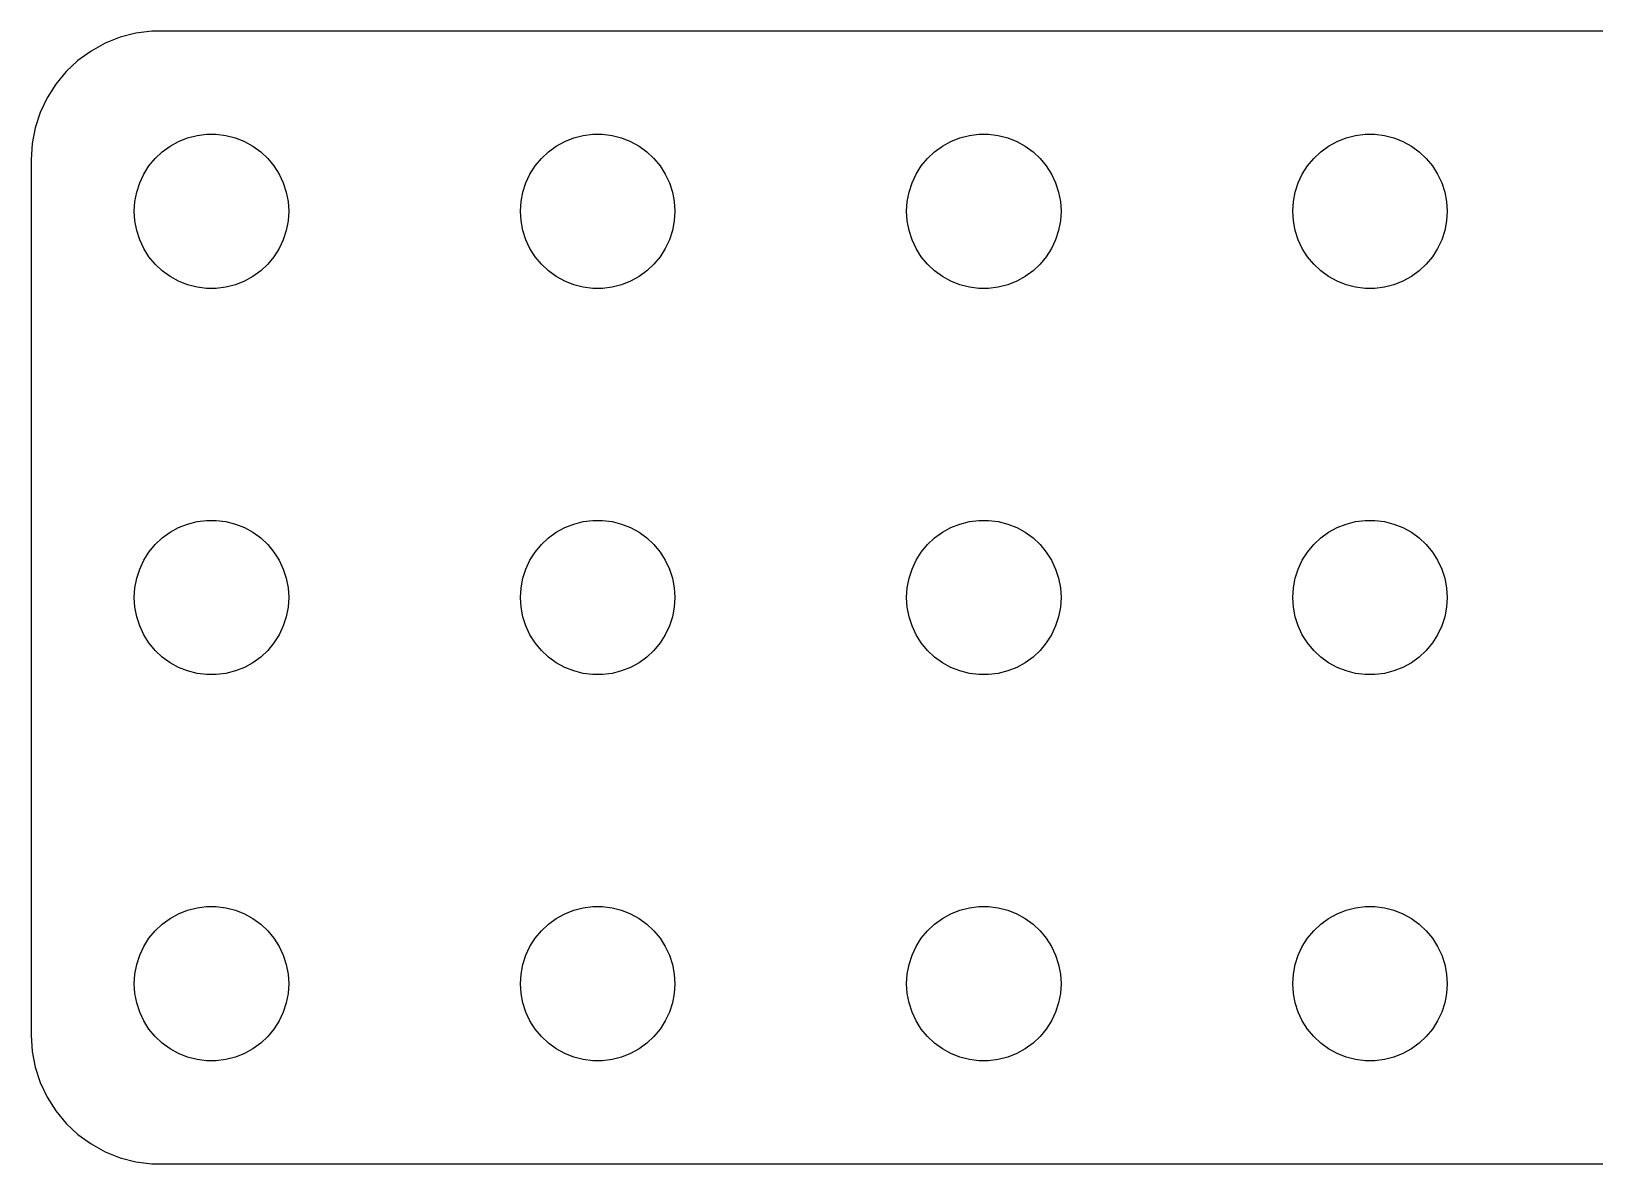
# Model space of a CAD drawing. Header units: metres. Extents: x -127 to 127, y -22 to 22.
# Drawn here: x -127 to -66.3, y -22 to 22 of the extents above; entities that cross this region are included whole.
import ezdxf

# ---------------------------------------------------------------- set-up
doc = ezdxf.new("R2010")
doc.units = ezdxf.units.M

msp = doc.modelspace()

# ---------------------------------------------------------------- linework, layer by layer
for p, q in [((-122.937, 21.9114), (-123.545, 21.7553)), ((-122.314, 21.9901), (-122.937, 21.9114)), ((122.314, 21.9901), (-122.314, 21.9901)), ((-124.129, 21.5241), (-124.679, 21.2216)), ((-123.545, 21.7553), (-124.129, 21.5241)), ((-125.187, 20.8526), (-125.645, 20.4227)), ((-124.679, 21.2216), (-125.187, 20.8526)), ((-125.645, 20.4227), (-126.045, 19.9389)), ((-126.045, 19.9389), (-126.382, 19.4088)), ((-126.649, 18.8406), (-126.843, 18.2434)), ((-126.382, 19.4088), (-126.649, 18.8406)), ((-126.843, 18.2434), (-126.961, 17.6267)), ((-126.961, 17.6267), (-127, 17)), ((-121.607, 17.533), (-121.277, 17.7145)), ((-121.277, 17.7145), (-120.927, 17.8532)), ((-120.927, 17.8532), (-120.562, 17.9469)), ((-120.562, 17.9469), (-120.188, 17.9941)), ((-120.188, 17.9941), (-119.812, 17.9941)), ((-119.812, 17.9941), (-119.438, 17.9469)), ((-119.438, 17.9469), (-119.073, 17.8532)), ((-119.073, 17.8532), (-118.723, 17.7145)), ((-118.723, 17.7145), (-118.393, 17.533)), ((-106.607, 17.533), (-106.277, 17.7145)), ((-106.277, 17.7145), (-105.927, 17.8532)), ((-105.927, 17.8532), (-105.562, 17.9469)), ((-105.562, 17.9469), (-105.188, 17.9941)), ((-105.188, 17.9941), (-104.812, 17.9941)), ((-104.812, 17.9941), (-104.438, 17.9469)), ((-104.438, 17.9469), (-104.073, 17.8532)), ((-104.073, 17.8532), (-103.723, 17.7145)), ((-103.723, 17.7145), (-103.393, 17.533)), ((-91.6075, 17.533), (-91.2773, 17.7145)), ((-91.2773, 17.7145), (-90.927, 17.8532)), ((-90.927, 17.8532), (-90.5621, 17.9469)), ((-90.5621, 17.9469), (-90.1884, 17.9941)), ((-90.1884, 17.9941), (-89.8116, 17.9941)), ((-89.8116, 17.9941), (-89.4379, 17.9469)), ((-89.4379, 17.9469), (-89.073, 17.8532)), ((-89.073, 17.8532), (-88.7227, 17.7145)), ((-88.7227, 17.7145), (-88.3925, 17.533)), ((-76.6075, 17.533), (-76.2773, 17.7145)), ((-76.2773, 17.7145), (-75.927, 17.8532)), ((-75.927, 17.8532), (-75.5621, 17.9469)), ((-75.5621, 17.9469), (-75.1884, 17.9941)), ((-75.1884, 17.9941), (-74.8116, 17.9941)), ((-74.8116, 17.9941), (-74.4379, 17.9469)), ((-74.4379, 17.9469), (-74.073, 17.8532)), ((-74.073, 17.8532), (-73.7227, 17.7145)), ((-73.7227, 17.7145), (-73.3925, 17.533)), ((-122.427, 16.7634), (-122.187, 17.0536)), ((-122.187, 17.0536), (-121.912, 17.3115)), ((-121.912, 17.3115), (-121.607, 17.533)), ((-118.393, 17.533), (-118.088, 17.3115)), ((-118.088, 17.3115), (-117.813, 17.0536)), ((-117.813, 17.0536), (-117.573, 16.7634)), ((-107.427, 16.7634), (-107.187, 17.0536)), ((-107.187, 17.0536), (-106.912, 17.3115)), ((-106.912, 17.3115), (-106.607, 17.533)), ((-103.393, 17.533), (-103.088, 17.3115)), ((-103.088, 17.3115), (-102.813, 17.0536)), ((-102.813, 17.0536), (-102.573, 16.7634)), ((-92.427, 16.7634), (-92.1869, 17.0536)), ((-92.1869, 17.0536), (-91.9123, 17.3115)), ((-91.9123, 17.3115), (-91.6075, 17.533)), ((-88.3925, 17.533), (-88.0877, 17.3115)), ((-88.0877, 17.3115), (-87.8131, 17.0536)), ((-87.8131, 17.0536), (-87.573, 16.7634)), ((-77.427, 16.7634), (-77.1869, 17.0536)), ((-77.1869, 17.0536), (-76.9123, 17.3115)), ((-76.9123, 17.3115), (-76.6075, 17.533)), ((-73.3925, 17.533), (-73.0877, 17.3115)), ((-73.0877, 17.3115), (-72.8131, 17.0536)), ((-72.8131, 17.0536), (-72.573, 16.7634)), ((-127, 17), (-127, -17)), ((-122.789, 16.1044), (-122.629, 16.4453)), ((-122.629, 16.4453), (-122.427, 16.7634)), ((-117.573, 16.7634), (-117.371, 16.4453)), ((-117.371, 16.4453), (-117.211, 16.1044)), ((-107.789, 16.1044), (-107.629, 16.4453)), ((-107.629, 16.4453), (-107.427, 16.7634)), ((-102.573, 16.7634), (-102.371, 16.4453)), ((-102.371, 16.4453), (-102.211, 16.1044)), ((-92.7893, 16.1044), (-92.6289, 16.4453)), ((-92.6289, 16.4453), (-92.427, 16.7634)), ((-87.573, 16.7634), (-87.3711, 16.4453)), ((-87.3711, 16.4453), (-87.2107, 16.1044)), ((-77.7893, 16.1044), (-77.6289, 16.4453)), ((-77.6289, 16.4453), (-77.427, 16.7634)), ((-72.573, 16.7634), (-72.3711, 16.4453)), ((-72.3711, 16.4453), (-72.2107, 16.1044)), ((-122.906, 15.7461), (-122.789, 16.1044)), ((-117.211, 16.1044), (-117.094, 15.7461)), ((-107.906, 15.7461), (-107.789, 16.1044)), ((-102.211, 16.1044), (-102.094, 15.7461)), ((-92.9057, 15.7461), (-92.7893, 16.1044)), ((-87.2107, 16.1044), (-87.0943, 15.7461)), ((-77.9057, 15.7461), (-77.7893, 16.1044)), ((-72.2107, 16.1044), (-72.0943, 15.7461)), ((-123, 15), (-122.976, 15.376)), ((-122.976, 15.376), (-122.906, 15.7461)), ((-117.094, 15.7461), (-117.024, 15.376)), ((-117.024, 15.376), (-117, 15)), ((-108, 15), (-107.976, 15.376)), ((-107.976, 15.376), (-107.906, 15.7461)), ((-102.094, 15.7461), (-102.024, 15.376)), ((-102.024, 15.376), (-102, 15)), ((-93, 15), (-92.9763, 15.376)), ((-92.9763, 15.376), (-92.9057, 15.7461)), ((-87.0943, 15.7461), (-87.0237, 15.376)), ((-87.0237, 15.376), (-87, 15)), ((-78, 15), (-77.9763, 15.376)), ((-77.9763, 15.376), (-77.9057, 15.7461)), ((-72.0943, 15.7461), (-72.0237, 15.376)), ((-72.0237, 15.376), (-72, 15)), ((-122.976, 14.624), (-123, 15)), ((-122.906, 14.2539), (-122.976, 14.624)), ((-117.024, 14.624), (-117.094, 14.2539)), ((-117, 15), (-117.024, 14.624)), ((-107.976, 14.624), (-108, 15)), ((-107.906, 14.2539), (-107.976, 14.624)), ((-102.024, 14.624), (-102.094, 14.2539)), ((-102, 15), (-102.024, 14.624)), ((-92.9763, 14.624), (-93, 15)), ((-92.9057, 14.2539), (-92.9763, 14.624)), ((-87.0237, 14.624), (-87.0943, 14.2539)), ((-87, 15), (-87.0237, 14.624)), ((-77.9763, 14.624), (-78, 15)), ((-77.9057, 14.2539), (-77.9763, 14.624)), ((-72.0237, 14.624), (-72.0943, 14.2539)), ((-72, 15), (-72.0237, 14.624)), ((-122.789, 13.8956), (-122.906, 14.2539)), ((-117.094, 14.2539), (-117.211, 13.8956)), ((-107.789, 13.8956), (-107.906, 14.2539)), ((-102.094, 14.2539), (-102.211, 13.8956)), ((-92.7893, 13.8956), (-92.9057, 14.2539)), ((-87.0943, 14.2539), (-87.2107, 13.8956)), ((-77.7893, 13.8956), (-77.9057, 14.2539)), ((-72.0943, 14.2539), (-72.2107, 13.8956)), ((-122.629, 13.5547), (-122.789, 13.8956)), ((-122.427, 13.2366), (-122.629, 13.5547)), ((-117.371, 13.5547), (-117.573, 13.2366)), ((-117.211, 13.8956), (-117.371, 13.5547)), ((-107.629, 13.5547), (-107.789, 13.8956)), ((-107.427, 13.2366), (-107.629, 13.5547)), ((-102.371, 13.5547), (-102.573, 13.2366)), ((-102.211, 13.8956), (-102.371, 13.5547)), ((-92.6289, 13.5547), (-92.7893, 13.8956)), ((-92.427, 13.2366), (-92.6289, 13.5547)), ((-87.3711, 13.5547), (-87.573, 13.2366)), ((-87.2107, 13.8956), (-87.3711, 13.5547)), ((-77.6289, 13.5547), (-77.7893, 13.8956)), ((-77.427, 13.2366), (-77.6289, 13.5547)), ((-72.3711, 13.5547), (-72.573, 13.2366)), ((-72.2107, 13.8956), (-72.3711, 13.5547)), ((-122.187, 12.9464), (-122.427, 13.2366)), ((-121.912, 12.6884), (-122.187, 12.9464)), ((-117.813, 12.9464), (-118.088, 12.6884)), ((-117.573, 13.2366), (-117.813, 12.9464)), ((-107.187, 12.9464), (-107.427, 13.2366)), ((-106.912, 12.6884), (-107.187, 12.9464)), ((-102.813, 12.9464), (-103.088, 12.6884)), ((-102.573, 13.2366), (-102.813, 12.9464)), ((-92.1869, 12.9464), (-92.427, 13.2366)), ((-91.9123, 12.6884), (-92.1869, 12.9464)), ((-87.8131, 12.9464), (-88.0877, 12.6884)), ((-87.573, 13.2366), (-87.8131, 12.9464)), ((-77.1869, 12.9464), (-77.427, 13.2366)), ((-76.9123, 12.6884), (-77.1869, 12.9464)), ((-72.8131, 12.9464), (-73.0877, 12.6884)), ((-72.573, 13.2366), (-72.8131, 12.9464)), ((-121.607, 12.467), (-121.912, 12.6884)), ((-121.277, 12.2855), (-121.607, 12.467)), ((-120.927, 12.1468), (-121.277, 12.2855)), ((-120.562, 12.0531), (-120.927, 12.1468)), ((-119.073, 12.1468), (-119.438, 12.0531)), ((-118.723, 12.2855), (-119.073, 12.1468)), ((-118.393, 12.467), (-118.723, 12.2855)), ((-118.088, 12.6884), (-118.393, 12.467)), ((-106.607, 12.467), (-106.912, 12.6884)), ((-106.277, 12.2855), (-106.607, 12.467)), ((-105.927, 12.1468), (-106.277, 12.2855)), ((-105.562, 12.0531), (-105.927, 12.1468)), ((-104.073, 12.1468), (-104.438, 12.0531)), ((-103.723, 12.2855), (-104.073, 12.1468)), ((-103.393, 12.467), (-103.723, 12.2855)), ((-103.088, 12.6884), (-103.393, 12.467)), ((-91.6075, 12.467), (-91.9123, 12.6884)), ((-91.2773, 12.2855), (-91.6075, 12.467)), ((-90.927, 12.1468), (-91.2773, 12.2855)), ((-90.5621, 12.0531), (-90.927, 12.1468)), ((-89.073, 12.1468), (-89.4379, 12.0531)), ((-88.7227, 12.2855), (-89.073, 12.1468)), ((-88.3925, 12.467), (-88.7227, 12.2855)), ((-88.0877, 12.6884), (-88.3925, 12.467)), ((-76.6075, 12.467), (-76.9123, 12.6884)), ((-76.2773, 12.2855), (-76.6075, 12.467)), ((-75.927, 12.1468), (-76.2773, 12.2855)), ((-75.5621, 12.0531), (-75.927, 12.1468)), ((-74.073, 12.1468), (-74.4379, 12.0531)), ((-73.7227, 12.2855), (-74.073, 12.1468)), ((-73.3925, 12.467), (-73.7227, 12.2855)), ((-73.0877, 12.6884), (-73.3925, 12.467)), ((-120.188, 12.0059), (-120.562, 12.0531)), ((-119.812, 12.0059), (-120.188, 12.0059)), ((-119.438, 12.0531), (-119.812, 12.0059)), ((-105.188, 12.0059), (-105.562, 12.0531)), ((-104.812, 12.0059), (-105.188, 12.0059)), ((-104.438, 12.0531), (-104.812, 12.0059)), ((-90.1884, 12.0059), (-90.5621, 12.0531)), ((-89.8116, 12.0059), (-90.1884, 12.0059)), ((-89.4379, 12.0531), (-89.8116, 12.0059)), ((-75.1884, 12.0059), (-75.5621, 12.0531)), ((-74.8116, 12.0059), (-75.1884, 12.0059)), ((-74.4379, 12.0531), (-74.8116, 12.0059)), ((-121.912, 2.31154), (-121.607, 2.53297)), ((-121.607, 2.53297), (-121.277, 2.71448)), ((-121.277, 2.71448), (-120.927, 2.85316)), ((-120.927, 2.85316), (-120.562, 2.94685)), ((-120.562, 2.94685), (-120.188, 2.99408)), ((-120.188, 2.99408), (-119.812, 2.99408)), ((-119.812, 2.99408), (-119.438, 2.94685)), ((-119.438, 2.94685), (-119.073, 2.85316)), ((-119.073, 2.85316), (-118.723, 2.71448)), ((-118.723, 2.71448), (-118.393, 2.53297)), ((-118.393, 2.53297), (-118.088, 2.31154)), ((-106.912, 2.31154), (-106.607, 2.53297)), ((-106.607, 2.53297), (-106.277, 2.71448)), ((-106.277, 2.71448), (-105.927, 2.85316)), ((-105.927, 2.85316), (-105.562, 2.94685)), ((-105.562, 2.94685), (-105.188, 2.99408)), ((-105.188, 2.99408), (-104.812, 2.99408)), ((-104.812, 2.99408), (-104.438, 2.94685)), ((-104.438, 2.94685), (-104.073, 2.85316)), ((-104.073, 2.85316), (-103.723, 2.71448)), ((-103.723, 2.71448), (-103.393, 2.53297)), ((-103.393, 2.53297), (-103.088, 2.31154)), ((-91.9123, 2.31154), (-91.6075, 2.53297)), ((-91.6075, 2.53297), (-91.2773, 2.71448)), ((-91.2773, 2.71448), (-90.927, 2.85316)), ((-90.927, 2.85316), (-90.5621, 2.94685)), ((-90.5621, 2.94685), (-90.1884, 2.99408)), ((-90.1884, 2.99408), (-89.8116, 2.99408)), ((-89.8116, 2.99408), (-89.4379, 2.94685)), ((-89.4379, 2.94685), (-89.073, 2.85316)), ((-89.073, 2.85316), (-88.7227, 2.71448)), ((-88.7227, 2.71448), (-88.3925, 2.53297)), ((-88.3925, 2.53297), (-88.0877, 2.31154)), ((-76.9123, 2.31154), (-76.6075, 2.53297)), ((-76.6075, 2.53297), (-76.2773, 2.71448)), ((-76.2773, 2.71448), (-75.927, 2.85316)), ((-75.927, 2.85316), (-75.5621, 2.94685)), ((-75.5621, 2.94685), (-75.1884, 2.99408)), ((-75.1884, 2.99408), (-74.8116, 2.99408)), ((-74.8116, 2.99408), (-74.4379, 2.94685)), ((-74.4379, 2.94685), (-74.073, 2.85316)), ((-74.073, 2.85316), (-73.7227, 2.71448)), ((-73.7227, 2.71448), (-73.3925, 2.53297)), ((-73.3925, 2.53297), (-73.0877, 2.31154)), ((-122.427, 1.76335), (-122.187, 2.05363)), ((-122.187, 2.05363), (-121.912, 2.31154)), ((-118.088, 2.31154), (-117.813, 2.05363)), ((-117.813, 2.05363), (-117.573, 1.76335)), ((-107.427, 1.76335), (-107.187, 2.05363)), ((-107.187, 2.05363), (-106.912, 2.31154)), ((-103.088, 2.31154), (-102.813, 2.05363)), ((-102.813, 2.05363), (-102.573, 1.76335)), ((-92.427, 1.76335), (-92.1869, 2.05363)), ((-92.1869, 2.05363), (-91.9123, 2.31154)), ((-88.0877, 2.31154), (-87.8131, 2.05363)), ((-87.8131, 2.05363), (-87.573, 1.76335)), ((-77.427, 1.76335), (-77.1869, 2.05363)), ((-77.1869, 2.05363), (-76.9123, 2.31154)), ((-73.0877, 2.31154), (-72.8131, 2.05363)), ((-72.8131, 2.05363), (-72.573, 1.76335)), ((-122.789, 1.10437), (-122.629, 1.44525)), ((-122.629, 1.44525), (-122.427, 1.76335)), ((-117.573, 1.76335), (-117.371, 1.44525)), ((-117.371, 1.44525), (-117.211, 1.10437)), ((-107.789, 1.10437), (-107.629, 1.44525)), ((-107.629, 1.44525), (-107.427, 1.76335)), ((-102.573, 1.76335), (-102.371, 1.44525)), ((-102.371, 1.44525), (-102.211, 1.10437)), ((-92.7893, 1.10437), (-92.6289, 1.44525)), ((-92.6289, 1.44525), (-92.427, 1.76335)), ((-87.573, 1.76335), (-87.3711, 1.44525)), ((-87.3711, 1.44525), (-87.2107, 1.10437)), ((-77.7893, 1.10437), (-77.6289, 1.44525)), ((-77.6289, 1.44525), (-77.427, 1.76335)), ((-72.573, 1.76335), (-72.3711, 1.44525)), ((-72.3711, 1.44525), (-72.2107, 1.10437)), ((-122.976, 0.375992), (-122.906, 0.746063)), ((-122.906, 0.746063), (-122.789, 1.10437)), ((-117.211, 1.10437), (-117.094, 0.746063)), ((-117.094, 0.746063), (-117.024, 0.375992)), ((-107.976, 0.375992), (-107.906, 0.746063)), ((-107.906, 0.746063), (-107.789, 1.10437)), ((-102.211, 1.10437), (-102.094, 0.746063)), ((-102.094, 0.746063), (-102.024, 0.375992)), ((-92.9763, 0.375992), (-92.9057, 0.746063)), ((-92.9057, 0.746063), (-92.7893, 1.10437)), ((-87.2107, 1.10437), (-87.0943, 0.746063)), ((-87.0943, 0.746063), (-87.0237, 0.375992)), ((-77.9763, 0.375992), (-77.9057, 0.746063)), ((-77.9057, 0.746063), (-77.7893, 1.10437)), ((-72.2107, 1.10437), (-72.0943, 0.746063)), ((-72.0943, 0.746063), (-72.0237, 0.375992)), ((-123, 0), (-122.976, 0.375992)), ((-122.976, -0.375992), (-123, 0)), ((-117.024, 0.375992), (-117, 0)), ((-117, 0), (-117.024, -0.375992)), ((-108, 0), (-107.976, 0.375992)), ((-107.976, -0.375992), (-108, 0)), ((-102.024, 0.375992), (-102, 0)), ((-102, 0), (-102.024, -0.375992)), ((-93, 0), (-92.9763, 0.375992)), ((-92.9763, -0.375992), (-93, 0)), ((-87.0237, 0.375992), (-87, 0)), ((-87, 0), (-87.0237, -0.375992)), ((-78, 0), (-77.9763, 0.375992)), ((-77.9763, -0.375992), (-78, 0)), ((-72.0237, 0.375992), (-72, 0)), ((-72, 0), (-72.0237, -0.375992)), ((-122.906, -0.746063), (-122.976, -0.375992)), ((-117.024, -0.375992), (-117.094, -0.746063)), ((-107.906, -0.746063), (-107.976, -0.375992)), ((-102.024, -0.375992), (-102.094, -0.746063)), ((-92.9057, -0.746063), (-92.9763, -0.375992)), ((-87.0237, -0.375992), (-87.0943, -0.746063)), ((-77.9057, -0.746063), (-77.9763, -0.375992)), ((-72.0237, -0.375992), (-72.0943, -0.746063)), ((-122.789, -1.10437), (-122.906, -0.746063)), ((-122.629, -1.44525), (-122.789, -1.10437)), ((-117.211, -1.10437), (-117.371, -1.44525)), ((-117.094, -0.746063), (-117.211, -1.10437)), ((-107.789, -1.10437), (-107.906, -0.746063)), ((-107.629, -1.44525), (-107.789, -1.10437)), ((-102.211, -1.10437), (-102.371, -1.44525)), ((-102.094, -0.746063), (-102.211, -1.10437)), ((-92.7893, -1.10437), (-92.9057, -0.746063)), ((-92.6289, -1.44525), (-92.7893, -1.10437)), ((-87.2107, -1.10437), (-87.3711, -1.44525)), ((-87.0943, -0.746063), (-87.2107, -1.10437)), ((-77.7893, -1.10437), (-77.9057, -0.746063)), ((-77.6289, -1.44525), (-77.7893, -1.10437)), ((-72.2107, -1.10437), (-72.3711, -1.44525)), ((-72.0943, -0.746063), (-72.2107, -1.10437)), ((-122.427, -1.76335), (-122.629, -1.44525)), ((-122.187, -2.05363), (-122.427, -1.76335)), ((-117.573, -1.76335), (-117.813, -2.05363)), ((-117.371, -1.44525), (-117.573, -1.76335)), ((-107.427, -1.76335), (-107.629, -1.44525)), ((-107.187, -2.05363), (-107.427, -1.76335)), ((-102.573, -1.76335), (-102.813, -2.05363)), ((-102.371, -1.44525), (-102.573, -1.76335)), ((-92.427, -1.76335), (-92.6289, -1.44525)), ((-92.1869, -2.05363), (-92.427, -1.76335)), ((-87.573, -1.76335), (-87.8131, -2.05363)), ((-87.3711, -1.44525), (-87.573, -1.76335)), ((-77.427, -1.76335), (-77.6289, -1.44525)), ((-77.1869, -2.05363), (-77.427, -1.76335)), ((-72.573, -1.76335), (-72.8131, -2.05363)), ((-72.3711, -1.44525), (-72.573, -1.76335)), ((-121.912, -2.31154), (-122.187, -2.05363)), ((-121.607, -2.53297), (-121.912, -2.31154)), ((-118.088, -2.31154), (-118.393, -2.53297)), ((-117.813, -2.05363), (-118.088, -2.31154)), ((-106.912, -2.31154), (-107.187, -2.05363)), ((-106.607, -2.53297), (-106.912, -2.31154)), ((-103.088, -2.31154), (-103.393, -2.53297)), ((-102.813, -2.05363), (-103.088, -2.31154)), ((-91.9123, -2.31154), (-92.1869, -2.05363)), ((-91.6075, -2.53297), (-91.9123, -2.31154)), ((-88.0877, -2.31154), (-88.3925, -2.53297)), ((-87.8131, -2.05363), (-88.0877, -2.31154)), ((-76.9123, -2.31154), (-77.1869, -2.05363)), ((-76.6075, -2.53297), (-76.9123, -2.31154)), ((-73.0877, -2.31154), (-73.3925, -2.53297)), ((-72.8131, -2.05363), (-73.0877, -2.31154)), ((-121.277, -2.71448), (-121.607, -2.53297)), ((-120.927, -2.85316), (-121.277, -2.71448)), ((-120.562, -2.94685), (-120.927, -2.85316)), ((-120.188, -2.99408), (-120.562, -2.94685)), ((-119.812, -2.99408), (-120.188, -2.99408)), ((-119.438, -2.94685), (-119.812, -2.99408)), ((-119.073, -2.85316), (-119.438, -2.94685)), ((-118.723, -2.71448), (-119.073, -2.85316)), ((-118.393, -2.53297), (-118.723, -2.71448)), ((-106.277, -2.71448), (-106.607, -2.53297)), ((-105.927, -2.85316), (-106.277, -2.71448)), ((-105.562, -2.94685), (-105.927, -2.85316)), ((-105.188, -2.99408), (-105.562, -2.94685)), ((-104.812, -2.99408), (-105.188, -2.99408)), ((-104.438, -2.94685), (-104.812, -2.99408)), ((-104.073, -2.85316), (-104.438, -2.94685)), ((-103.723, -2.71448), (-104.073, -2.85316)), ((-103.393, -2.53297), (-103.723, -2.71448)), ((-91.2773, -2.71448), (-91.6075, -2.53297)), ((-90.927, -2.85316), (-91.2773, -2.71448)), ((-90.5621, -2.94685), (-90.927, -2.85316)), ((-90.1884, -2.99408), (-90.5621, -2.94685)), ((-89.8116, -2.99408), (-90.1884, -2.99408)), ((-89.4379, -2.94685), (-89.8116, -2.99408)), ((-89.073, -2.85316), (-89.4379, -2.94685)), ((-88.7227, -2.71448), (-89.073, -2.85316)), ((-88.3925, -2.53297), (-88.7227, -2.71448)), ((-76.2773, -2.71448), (-76.6075, -2.53297)), ((-75.927, -2.85316), (-76.2773, -2.71448)), ((-75.5621, -2.94685), (-75.927, -2.85316)), ((-75.1884, -2.99408), (-75.5621, -2.94685)), ((-74.8116, -2.99408), (-75.1884, -2.99408)), ((-74.4379, -2.94685), (-74.8116, -2.99408)), ((-74.073, -2.85316), (-74.4379, -2.94685)), ((-73.7227, -2.71448), (-74.073, -2.85316)), ((-73.3925, -2.53297), (-73.7227, -2.71448)), ((-120.927, -12.1468), (-120.562, -12.0531)), ((-120.562, -12.0531), (-120.188, -12.0059)), ((-120.188, -12.0059), (-119.812, -12.0059)), ((-119.812, -12.0059), (-119.438, -12.0531)), ((-119.438, -12.0531), (-119.073, -12.1468)), ((-105.927, -12.1468), (-105.562, -12.0531)), ((-105.562, -12.0531), (-105.188, -12.0059)), ((-105.188, -12.0059), (-104.812, -12.0059)), ((-104.812, -12.0059), (-104.438, -12.0531)), ((-104.438, -12.0531), (-104.073, -12.1468)), ((-90.927, -12.1468), (-90.5621, -12.0531)), ((-90.5621, -12.0531), (-90.1884, -12.0059)), ((-90.1884, -12.0059), (-89.8116, -12.0059)), ((-89.8116, -12.0059), (-89.4379, -12.0531)), ((-89.4379, -12.0531), (-89.073, -12.1468)), ((-75.927, -12.1468), (-75.5621, -12.0531)), ((-75.5621, -12.0531), (-75.1884, -12.0059)), ((-75.1884, -12.0059), (-74.8116, -12.0059)), ((-74.8116, -12.0059), (-74.4379, -12.0531)), ((-74.4379, -12.0531), (-74.073, -12.1468)), ((-122.187, -12.9464), (-121.912, -12.6884)), ((-121.912, -12.6884), (-121.607, -12.467)), ((-121.607, -12.467), (-121.277, -12.2855)), ((-121.277, -12.2855), (-120.927, -12.1468)), ((-119.073, -12.1468), (-118.723, -12.2855)), ((-118.723, -12.2855), (-118.393, -12.467)), ((-118.393, -12.467), (-118.088, -12.6884)), ((-118.088, -12.6884), (-117.813, -12.9464)), ((-107.187, -12.9464), (-106.912, -12.6884)), ((-106.912, -12.6884), (-106.607, -12.467)), ((-106.607, -12.467), (-106.277, -12.2855)), ((-106.277, -12.2855), (-105.927, -12.1468)), ((-104.073, -12.1468), (-103.723, -12.2855)), ((-103.723, -12.2855), (-103.393, -12.467)), ((-103.393, -12.467), (-103.088, -12.6884)), ((-103.088, -12.6884), (-102.813, -12.9464)), ((-92.1869, -12.9464), (-91.9123, -12.6884)), ((-91.9123, -12.6884), (-91.6075, -12.467)), ((-91.6075, -12.467), (-91.2773, -12.2855)), ((-91.2773, -12.2855), (-90.927, -12.1468)), ((-89.073, -12.1468), (-88.7227, -12.2855)), ((-88.7227, -12.2855), (-88.3925, -12.467)), ((-88.3925, -12.467), (-88.0877, -12.6884)), ((-88.0877, -12.6884), (-87.8131, -12.9464)), ((-77.1869, -12.9464), (-76.9123, -12.6884)), ((-76.9123, -12.6884), (-76.6075, -12.467)), ((-76.6075, -12.467), (-76.2773, -12.2855)), ((-76.2773, -12.2855), (-75.927, -12.1468)), ((-74.073, -12.1468), (-73.7227, -12.2855)), ((-73.7227, -12.2855), (-73.3925, -12.467)), ((-73.3925, -12.467), (-73.0877, -12.6884)), ((-73.0877, -12.6884), (-72.8131, -12.9464)), ((-122.629, -13.5547), (-122.427, -13.2366)), ((-122.427, -13.2366), (-122.187, -12.9464)), ((-117.813, -12.9464), (-117.573, -13.2366)), ((-117.573, -13.2366), (-117.371, -13.5547)), ((-107.629, -13.5547), (-107.427, -13.2366)), ((-107.427, -13.2366), (-107.187, -12.9464)), ((-102.813, -12.9464), (-102.573, -13.2366)), ((-102.573, -13.2366), (-102.371, -13.5547)), ((-92.6289, -13.5547), (-92.427, -13.2366)), ((-92.427, -13.2366), (-92.1869, -12.9464)), ((-87.8131, -12.9464), (-87.573, -13.2366)), ((-87.573, -13.2366), (-87.3711, -13.5547)), ((-77.6289, -13.5547), (-77.427, -13.2366)), ((-77.427, -13.2366), (-77.1869, -12.9464)), ((-72.8131, -12.9464), (-72.573, -13.2366)), ((-72.573, -13.2366), (-72.3711, -13.5547)), ((-122.906, -14.2539), (-122.789, -13.8956)), ((-122.789, -13.8956), (-122.629, -13.5547)), ((-117.371, -13.5547), (-117.211, -13.8956)), ((-117.211, -13.8956), (-117.094, -14.2539)), ((-107.906, -14.2539), (-107.789, -13.8956)), ((-107.789, -13.8956), (-107.629, -13.5547)), ((-102.371, -13.5547), (-102.211, -13.8956)), ((-102.211, -13.8956), (-102.094, -14.2539)), ((-92.9057, -14.2539), (-92.7893, -13.8956)), ((-92.7893, -13.8956), (-92.6289, -13.5547)), ((-87.3711, -13.5547), (-87.2107, -13.8956)), ((-87.2107, -13.8956), (-87.0943, -14.2539)), ((-77.9057, -14.2539), (-77.7893, -13.8956)), ((-77.7893, -13.8956), (-77.6289, -13.5547)), ((-72.3711, -13.5547), (-72.2107, -13.8956)), ((-72.2107, -13.8956), (-72.0943, -14.2539)), ((-122.976, -14.624), (-122.906, -14.2539)), ((-117.094, -14.2539), (-117.024, -14.624)), ((-107.976, -14.624), (-107.906, -14.2539)), ((-102.094, -14.2539), (-102.024, -14.624)), ((-92.9763, -14.624), (-92.9057, -14.2539)), ((-87.0943, -14.2539), (-87.0237, -14.624)), ((-77.9763, -14.624), (-77.9057, -14.2539)), ((-72.0943, -14.2539), (-72.0237, -14.624)), ((-123, -15), (-122.976, -14.624)), ((-122.976, -15.376), (-123, -15)), ((-117.024, -14.624), (-117, -15)), ((-117, -15), (-117.024, -15.376)), ((-108, -15), (-107.976, -14.624)), ((-107.976, -15.376), (-108, -15)), ((-102.024, -14.624), (-102, -15)), ((-102, -15), (-102.024, -15.376)), ((-93, -15), (-92.9763, -14.624)), ((-92.9763, -15.376), (-93, -15)), ((-87.0237, -14.624), (-87, -15)), ((-87, -15), (-87.0237, -15.376)), ((-78, -15), (-77.9763, -14.624)), ((-77.9763, -15.376), (-78, -15)), ((-72.0237, -14.624), (-72, -15)), ((-72, -15), (-72.0237, -15.376)), ((-122.906, -15.7461), (-122.976, -15.376)), ((-122.789, -16.1044), (-122.906, -15.7461)), ((-117.094, -15.7461), (-117.211, -16.1044)), ((-117.024, -15.376), (-117.094, -15.7461)), ((-107.906, -15.7461), (-107.976, -15.376)), ((-107.789, -16.1044), (-107.906, -15.7461)), ((-102.094, -15.7461), (-102.211, -16.1044)), ((-102.024, -15.376), (-102.094, -15.7461)), ((-92.9057, -15.7461), (-92.9763, -15.376)), ((-92.7893, -16.1044), (-92.9057, -15.7461)), ((-87.0943, -15.7461), (-87.2107, -16.1044)), ((-87.0237, -15.376), (-87.0943, -15.7461)), ((-77.9057, -15.7461), (-77.9763, -15.376)), ((-77.7893, -16.1044), (-77.9057, -15.7461)), ((-72.0943, -15.7461), (-72.2107, -16.1044)), ((-72.0237, -15.376), (-72.0943, -15.7461)), ((-122.629, -16.4453), (-122.789, -16.1044)), ((-117.211, -16.1044), (-117.371, -16.4453)), ((-107.629, -16.4453), (-107.789, -16.1044)), ((-102.211, -16.1044), (-102.371, -16.4453)), ((-92.6289, -16.4453), (-92.7893, -16.1044)), ((-87.2107, -16.1044), (-87.3711, -16.4453)), ((-77.6289, -16.4453), (-77.7893, -16.1044)), ((-72.2107, -16.1044), (-72.3711, -16.4453)), ((-127, -17), (-126.961, -17.6267)), ((-122.427, -16.7634), (-122.629, -16.4453)), ((-122.187, -17.0536), (-122.427, -16.7634)), ((-117.573, -16.7634), (-117.813, -17.0536)), ((-117.371, -16.4453), (-117.573, -16.7634)), ((-107.427, -16.7634), (-107.629, -16.4453)), ((-107.187, -17.0536), (-107.427, -16.7634)), ((-102.573, -16.7634), (-102.813, -17.0536)), ((-102.371, -16.4453), (-102.573, -16.7634)), ((-92.427, -16.7634), (-92.6289, -16.4453)), ((-92.1869, -17.0536), (-92.427, -16.7634)), ((-87.573, -16.7634), (-87.8131, -17.0536)), ((-87.3711, -16.4453), (-87.573, -16.7634)), ((-77.427, -16.7634), (-77.6289, -16.4453)), ((-77.1869, -17.0536), (-77.427, -16.7634)), ((-72.573, -16.7634), (-72.8131, -17.0536)), ((-72.3711, -16.4453), (-72.573, -16.7634)), ((-121.912, -17.3115), (-122.187, -17.0536)), ((-121.607, -17.533), (-121.912, -17.3115)), ((-121.277, -17.7145), (-121.607, -17.533)), ((-118.393, -17.533), (-118.723, -17.7145)), ((-118.088, -17.3115), (-118.393, -17.533)), ((-117.813, -17.0536), (-118.088, -17.3115)), ((-106.912, -17.3115), (-107.187, -17.0536)), ((-106.607, -17.533), (-106.912, -17.3115)), ((-106.277, -17.7145), (-106.607, -17.533)), ((-103.393, -17.533), (-103.723, -17.7145)), ((-103.088, -17.3115), (-103.393, -17.533)), ((-102.813, -17.0536), (-103.088, -17.3115)), ((-91.9123, -17.3115), (-92.1869, -17.0536)), ((-91.6075, -17.533), (-91.9123, -17.3115)), ((-91.2773, -17.7145), (-91.6075, -17.533)), ((-88.3925, -17.533), (-88.7227, -17.7145)), ((-88.0877, -17.3115), (-88.3925, -17.533)), ((-87.8131, -17.0536), (-88.0877, -17.3115)), ((-76.9123, -17.3115), (-77.1869, -17.0536)), ((-76.6075, -17.533), (-76.9123, -17.3115)), ((-76.2773, -17.7145), (-76.6075, -17.533)), ((-73.3925, -17.533), (-73.7227, -17.7145)), ((-73.0877, -17.3115), (-73.3925, -17.533)), ((-72.8131, -17.0536), (-73.0877, -17.3115)), ((-126.961, -17.6267), (-126.843, -18.2434)), ((-120.927, -17.8532), (-121.277, -17.7145)), ((-120.562, -17.9469), (-120.927, -17.8532)), ((-120.188, -17.9941), (-120.562, -17.9469)), ((-119.812, -17.9941), (-120.188, -17.9941)), ((-119.438, -17.9469), (-119.812, -17.9941)), ((-119.073, -17.8532), (-119.438, -17.9469)), ((-118.723, -17.7145), (-119.073, -17.8532)), ((-105.927, -17.8532), (-106.277, -17.7145)), ((-105.562, -17.9469), (-105.927, -17.8532)), ((-105.188, -17.9941), (-105.562, -17.9469)), ((-104.812, -17.9941), (-105.188, -17.9941)), ((-104.438, -17.9469), (-104.812, -17.9941)), ((-104.073, -17.8532), (-104.438, -17.9469)), ((-103.723, -17.7145), (-104.073, -17.8532)), ((-90.927, -17.8532), (-91.2773, -17.7145)), ((-90.5621, -17.9469), (-90.927, -17.8532)), ((-90.1884, -17.9941), (-90.5621, -17.9469)), ((-89.8116, -17.9941), (-90.1884, -17.9941)), ((-89.4379, -17.9469), (-89.8116, -17.9941)), ((-89.073, -17.8532), (-89.4379, -17.9469)), ((-88.7227, -17.7145), (-89.073, -17.8532)), ((-75.927, -17.8532), (-76.2773, -17.7145)), ((-75.5621, -17.9469), (-75.927, -17.8532)), ((-75.1884, -17.9941), (-75.5621, -17.9469)), ((-74.8116, -17.9941), (-75.1884, -17.9941)), ((-74.4379, -17.9469), (-74.8116, -17.9941)), ((-74.073, -17.8532), (-74.4379, -17.9469)), ((-73.7227, -17.7145), (-74.073, -17.8532)), ((-126.843, -18.2434), (-126.649, -18.8406)), ((-126.649, -18.8406), (-126.382, -19.4088)), ((-126.382, -19.4088), (-126.045, -19.9389)), ((-126.045, -19.9389), (-125.645, -20.4227)), ((-125.645, -20.4227), (-125.187, -20.8526)), ((-125.187, -20.8526), (-124.679, -21.2216)), ((-124.679, -21.2216), (-124.129, -21.5241)), ((-124.129, -21.5241), (-123.545, -21.7553)), ((-123.545, -21.7553), (-122.937, -21.9114)), ((-122.937, -21.9114), (-122.314, -21.9901)), ((-122.314, -21.9901), (122.314, -21.9901))]:
    msp.add_line(p, q)

doc.saveas('drawing.dxf')
